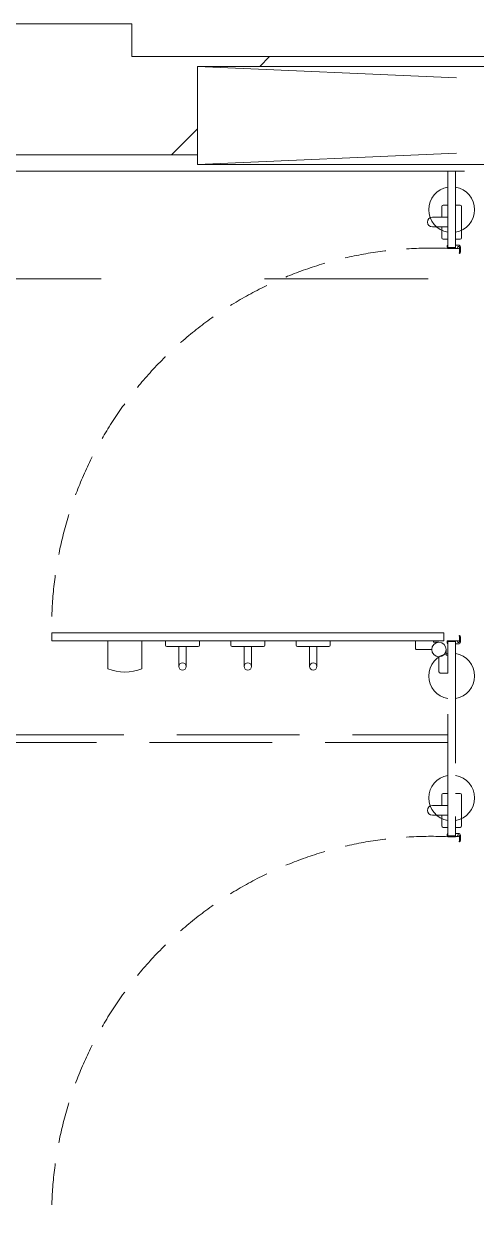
# Model space of a CAD drawing. Header units: millimetres. Extents: x -1834842 to 700335, y -490313101 to 518363.
# Drawn here: x -1240437 to -1239746, y 322928 to 324759 of the extents above; entities that cross this region are included whole.
import ezdxf

# ---------------------------------------------------------------- set-up
doc = ezdxf.new("R2010")
doc.units = ezdxf.units.MM
doc.header["$LTSCALE"] = 0.5
for name, pattern in [('Dash', [1587.5, 793.75, -793.75]), ('DASHED', [19.05, 12.7, -6.35]), ('IDA - Grid Line', [3500, 2000, -500, 500, -500]), ('IDA - Hidden 065', [537.5, 375, -162.5])]:
    doc.linetypes.add(name, pattern=pattern)
doc.layers.get('0').update_dxf_attribs({"color": 8})
doc.layers.add('0-1', color=8, linetype='Continuous', lineweight=5)
doc.layers.add('A-_WALLPRTN_E', color=8, linetype='Continuous', lineweight=9)
doc.layers.add('0-LOWER ROOF', color=7, linetype='Continuous')
for name, color, linetype, lineweight, true_color in [('A-_DETA----_E-2', 6, 'IDA - Hidden 065', 9, 0xff00ff), ('A-_FLOR----_E', 6, 'Continuous', 9, 0xff00ff), ('A-_WALL----_H-2', 9, 'Continuous', 9, 0x808080), ('A-_WALLPRTN_E-1', 6, 'Continuous', 18, 0xff00ff), ('A-_WIND----_E', 6, 'Continuous', 9, 0xff00ff), ('A-_WIND----_H', 6, 'Dash', 9, 0xff00ff), ('S-_ANOTGRID_E-1', 9, 'IDA - Grid Line', 9, 0x808080)]:
    doc.layers.add(name, color=color, linetype=linetype, lineweight=lineweight, true_color=true_color)

# ---------------------------------------------------------------- blocks, each defined once
blk = doc.blocks.new('1599_DB_A_BLK3_1STGD_R21_rvt-2-BLK 2 LOWER ROOF PLAN')
at = {"color": 8}
for p, q in [((-166037.4, -26641.5), (-166037.4, -26658)), ((-166028.4, -26639.5), (-166035.4, -26639.5)), ((-166016.4, -26639.5), (-166009.4, -26639.5)), ((-166007.4, -26641.5), (-166007.4, -26689.5)), ((-166028.4, -26658), (-166051.9, -26658)), ((-166028.4, -26673), (-166051.9, -26673)), ((-166037.4, -26673), (-166037.4, -26689.5)), ((-166028.4, -26691.5), (-166035.4, -26691.5)), ((-166016.4, -26691.5), (-166009.4, -26691.5)), ((-166548.3, -27348.9), (-166548.3, -27305.9)), ((-166534.7, -27305.9), (-166482.7, -27305.9)), ((-166496.3, -27305.9), (-166496.3, -27348.9)), ((-166460.2, -27305.9), (-166460.2, -27312.9)), ((-166408.2, -27312.9), (-166408.2, -27305.9)), ((-166360.2, -27305.9), (-166360.2, -27312.9)), ((-166308.2, -27305.9), (-166360.2, -27305.9)), ((-166308.2, -27312.9), (-166308.2, -27305.9)), ((-166260.2, -27305.9), (-166260.2, -27312.9)), ((-166208.2, -27312.9), (-166208.2, -27305.9)), ((-166458.2, -27314.9), (-166410.2, -27314.9)), ((-166439.7, -27345.4), (-166439.7, -27314.9)), ((-166428.7, -27345.4), (-166428.7, -27314.9)), ((-166358.2, -27314.9), (-166310.2, -27314.9)), ((-166339.7, -27345.4), (-166339.7, -27314.9)), ((-166328.7, -27345.4), (-166328.7, -27314.9)), ((-166258.2, -27314.9), (-166210.2, -27314.9)), ((-166239.7, -27345.4), (-166239.7, -27314.9)), ((-166228.7, -27345.4), (-166228.7, -27314.9)), ((-166037.4, -27541.5), (-166037.4, -27558)), ((-166028.4, -27539.5), (-166035.4, -27539.5)), ((-166016.4, -27539.5), (-166009.4, -27539.5)), ((-166007.4, -27541.5), (-166007.4, -27589.5)), ((-166028.4, -27558), (-166051.9, -27558)), ((-166028.4, -27573), (-166051.9, -27573)), ((-166037.4, -27573), (-166037.4, -27589.5)), ((-166028.4, -27591.5), (-166035.4, -27591.5)), ((-166016.4, -27591.5), (-166009.4, -27591.5))]:
    blk.add_line(p, q, dxfattribs=at)
for points in [[(-166009.1, -26711.7, -0.291473), (-166010.2, -26713.5, -1), (-166010.7, -26712.5, 0.291473), (-166010.3, -26711.7), (-166010.3, -26704, 0.350085), (-166012.1, -26702.7, 1), (-166012.1, -26705.2), (-166012.1, -26705.7), (-166028.6, -26705.7, -0.414214), (-166029.1, -26705.2), (-166029.1, -26701.7, -0.327538), (-166028.4, -26700.7), (-166028.4, -26704.5), (-166016.4, -26704.5), (-166016.4, -26701.7, -0.414214), (-166015.4, -26700.7), (-166012.1, -26700.7, -0.414214), (-166009.1, -26703.7)], [(-166009.1, -27299.9, 0.291473), (-166010.2, -27298.1, 1), (-166010.7, -27299.1, -0.291473), (-166010.3, -27299.9), (-166010.3, -27307.6, -0.350085), (-166012.1, -27308.9, -1), (-166012.1, -27306.4), (-166012.1, -27305.9), (-166028.6, -27305.9, 0.414214), (-166029.1, -27306.4), (-166029.1, -27309.9, 0.327538), (-166028.4, -27310.9), (-166028.4, -27307.1), (-166016.4, -27307.1), (-166016.4, -27309.9, 0.414214), (-166015.4, -27310.9), (-166012.1, -27310.9, 0.414214), (-166009.1, -27307.9)], [(-166009.1, -27611.7, -0.291473), (-166010.2, -27613.5, -1), (-166010.7, -27612.5, 0.291473), (-166010.3, -27611.7), (-166010.3, -27604, 0.350085), (-166012.1, -27602.7, 1), (-166012.1, -27605.2), (-166012.1, -27605.7), (-166028.6, -27605.7, -0.414214), (-166029.1, -27605.2), (-166029.1, -27601.7, -0.327538), (-166028.4, -27600.7), (-166028.4, -27604.5), (-166016.4, -27604.5), (-166016.4, -27601.7, -0.414214), (-166015.4, -27600.7), (-166012.1, -27600.7, -0.414214), (-166009.1, -27603.7)]]:
    blk.add_lwpolyline(points, format="xyb", close=True, dxfattribs=at)
blk.add_lwpolyline([(-166034.2, -27293.9), (-166634.2, -27293.9), (-166634.2, -27305.9), (-166034.2, -27305.9)], close=True, dxfattribs=at)
for points in [[(-166052.9, -27319.4), (-166075.9, -27319.4, -0.414214), (-166077.9, -27317.4), (-166077.9, -27305.9), (-166050.4, -27305.9), (-166050.4, -27308.3), (-166041.9, -27308.3)], [(-166041.9, -27330.4), (-166041.9, -27353.4, 0.414214), (-166039.9, -27355.4), (-166028.4, -27355.4), (-166028.4, -27327.9), (-166030.8, -27327.9), (-166030.8, -27319.4)]]:
    blk.add_lwpolyline(points, format="xyb", dxfattribs=at)
for centre, radius in [((-166041.9, -27319.4), 11), ((-166434.2, -27345.4), 5.5), ((-166334.2, -27345.4), 5.5), ((-166234.2, -27345.4), 5.5)]:
    blk.add_circle(centre, radius, dxfattribs=at)
for centre, radius, start, end in [((-166022.4, -26646.5), 35, 99.8709, 260.1291), ((-166022.4, -26646.5), 35, 279.8709, 80.1291), ((-166035.4, -26641.5), 2, 90, 180), ((-166009.4, -26641.5), 2, 0, 90), ((-166051.9, -26665.5), 7.5, 90, 270), ((-166035.4, -26689.5), 2, 180, 270), ((-166009.4, -26689.5), 2, 270, 0), ((-166458.2, -27312.9), 2, 180, 270), ((-166410.2, -27312.9), 2, 270, 0), ((-166358.2, -27312.9), 2, 180, 270), ((-166310.2, -27312.9), 2, 270, 0), ((-166258.2, -27312.9), 2, 180, 270), ((-166210.2, -27312.9), 2, 270, 0), ((-166022.4, -27360), 35, 99.8709, 260.1291), ((-166022.4, -27360), 35, 279.8709, 80.1291), ((-166522.3, -27283.8), 70.1, 248.2289, 291.7711), ((-166022.4, -27546.5), 35, 99.8709, 260.1291), ((-166022.4, -27546.5), 35, 279.8709, 80.1291), ((-166035.4, -27541.5), 2, 90, 180), ((-166009.4, -27541.5), 2, 0, 90), ((-166051.9, -27565.5), 7.5, 90, 270), ((-166035.4, -27589.5), 2, 180, 270), ((-166009.4, -27589.5), 2, 270, 0)]:
    blk.add_arc(centre, radius, start, end, dxfattribs=at)
at = {"color": 8, "linetype": 'DASHED', "ltscale": 10}
for centre in [(-166053.5, -27286), (-166053.5, -28186)]:
    blk.add_arc(centre, 580.8, 87.4769, 180.7806, dxfattribs=at)
at = {"layer": 'A-_DETA----_E-2', "color": 8}
for p, q in [((-166028.4, -26705.9), (-166028.4, -26587.4)), ((-166028.4, -26587.4), (-166016.4, -26587.4)), ((-166016.4, -26587.4), (-166016.4, -26705.9)), ((-166016.4, -26705.9), (-166028.4, -26705.9)), ((-166028.4, -27605.9), (-166028.4, -27305.9)), ((-166028.4, -27305.9), (-166016.4, -27305.9)), ((-166016.4, -27305.9), (-166016.4, -27605.9)), ((-167786.4, -27449.9), (-166028.4, -27449.9)), ((-166028.4, -27449.9), (-166028.4, -27461.9)), ((-166028.4, -27461.9), (-167786.4, -27461.9)), ((-166016.4, -27605.9), (-166028.4, -27605.9))]:
    blk.add_line(p, q, dxfattribs=at)
at = {"layer": 'A-_FLOR----_E', "color": 8}
blk.add_line((-166411.4, -26562.4), (-167611.4, -26562.4), dxfattribs=at)
at = {"layer": 'A-_WALL----_H-2', "color": 8}
for p, q in [((-166315.9, -26427.4), (-166300.9, -26412.4)), ((-166450.9, -26562.4), (-166411.4, -26522.8))]:
    blk.add_line(p, q, dxfattribs=at)
at = {"layer": 'A-_WALLPRTN_E', "color": 8}
for p, q in [((-167611.4, -26562.4), (-166411.4, -26562.4)), ((-166002.9, -26587.4), (-167611.4, -26587.4))]:
    blk.add_line(p, q, dxfattribs=at)
at = {"layer": 'A-_WALLPRTN_E-1', "color": 8}
for p, q in [((-168011.4, -26362.4), (-166511.4, -26362.4)), ((-166511.4, -26362.4), (-166511.4, -26412.4)), ((-162686.4, -26412.4), (-166511.4, -26412.4)), ((-166511.4, -26562.4), (-167961.4, -26562.4)), ((-166511.4, -26562.4), (-166411.4, -26562.4))]:
    blk.add_line(p, q, dxfattribs=at)
at = {"layer": 'A-_WIND----_E', "color": 8}
for p, q in [((-162986.4, -26427.4), (-166411.4, -26427.4)), ((-166411.4, -26427.4), (-166411.4, -26577.4)), ((-166411.4, -26427.4), (-166411.4, -26577.4)), ((-166411.4, -26577.4), (-162986.4, -26577.4))]:
    blk.add_line(p, q, dxfattribs=at)
at = {"layer": 'A-_WIND----_H', "color": 8}
for p, q in [((-166411.4, -26577.4), (-162986.4, -26427.4)), ((-166411.4, -26427.4), (-162986.4, -26577.4))]:
    blk.add_line(p, q, dxfattribs=at)
blk = doc.blocks.new('BLK2-LOWER ROOF')
at = {"layer": 'S-_ANOTGRID_E-1', "color": 8}
blk.add_line((-85262, -26752.4), (-54403.5, -26752.4), dxfattribs=at)
at = {"layer": '0-1'}
blk.add_blockref('1599_DB_A_BLK3_1STGD_R21_rvt-2-BLK 2 LOWER ROOF PLAN', (89296.6, 0), dxfattribs=at)

msp = doc.modelspace()

# ---------------------------------------------------------------- block references
at = {"layer": '0-LOWER ROOF', "color": 6}
msp.add_blockref('BLK2-LOWER ROOF', (-1163057.1, 351121.7), dxfattribs=at)

doc.saveas('drawing.dxf')
